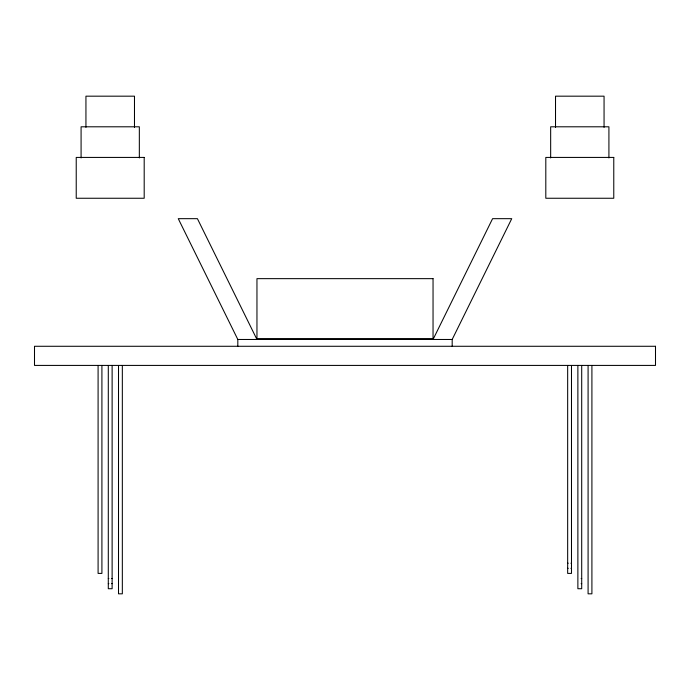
<?xml version="1.0" encoding="UTF-8"?>
<svg xmlns="http://www.w3.org/2000/svg" width="690" height="690" viewBox="0 0 690 690"><rect width="100%" height="100%" fill="white"/><g stroke="black" fill="none" stroke-linecap="round" stroke-linejoin="round"><path stroke-width="1.03" d="M433.044 339.471L492.591 218.67L511.739 218.67L452.183 339.471L452.183 346.277M256.956 339.471L197.409 218.67L178.262 218.67L237.817 339.471L452.183 339.471M567.663 563.204L568.224 563.204M570.932 563.204L571.493 563.204M567.663 568.301L568.224 568.301M570.932 568.301L571.493 568.301M108.296 578.513L108.856 578.513M111.564 578.513L112.125 578.513M581.144 578.513L581.705 578.513M108.296 583.619L108.856 583.619M111.564 583.619L112.125 583.619M581.144 583.619L581.705 583.619M608.916 157.958L608.916 126.796L550.663 126.796L550.663 157.958M604.061 127.34L604.061 96.177L555.519 96.177L555.519 127.34M591.908 365.648L591.908 593.823L588.087 593.823L588.087 365.648M581.705 365.605L581.705 588.725L577.875 588.725L577.875 365.674M571.493 365.605L571.493 573.407L567.663 573.407L567.663 365.605M237.817 339.471L237.817 346.277M139.337 157.958L139.337 126.796L81.084 126.796L81.084 157.958M134.481 127.34L134.481 96.177L85.94 96.177L85.94 127.34M122.337 365.648L122.337 593.823L118.508 593.823L118.508 365.648M112.125 365.605L112.125 588.725L108.296 588.725L108.296 365.605M101.913 365.605L101.913 573.407L98.092 573.407L98.092 365.605M144.193 157.424L76.228 157.424L76.228 198.254L144.193 198.254L144.193 157.424M613.772 157.424L545.807 157.424L545.807 198.254L613.772 198.254L613.772 157.424M433.044 278.648L256.956 278.648L256.956 338.618L433.044 338.618L433.044 278.648M655.5 346.277L34.5 346.277L34.5 365.415L655.5 365.415L655.5 346.277"/></g></svg>
